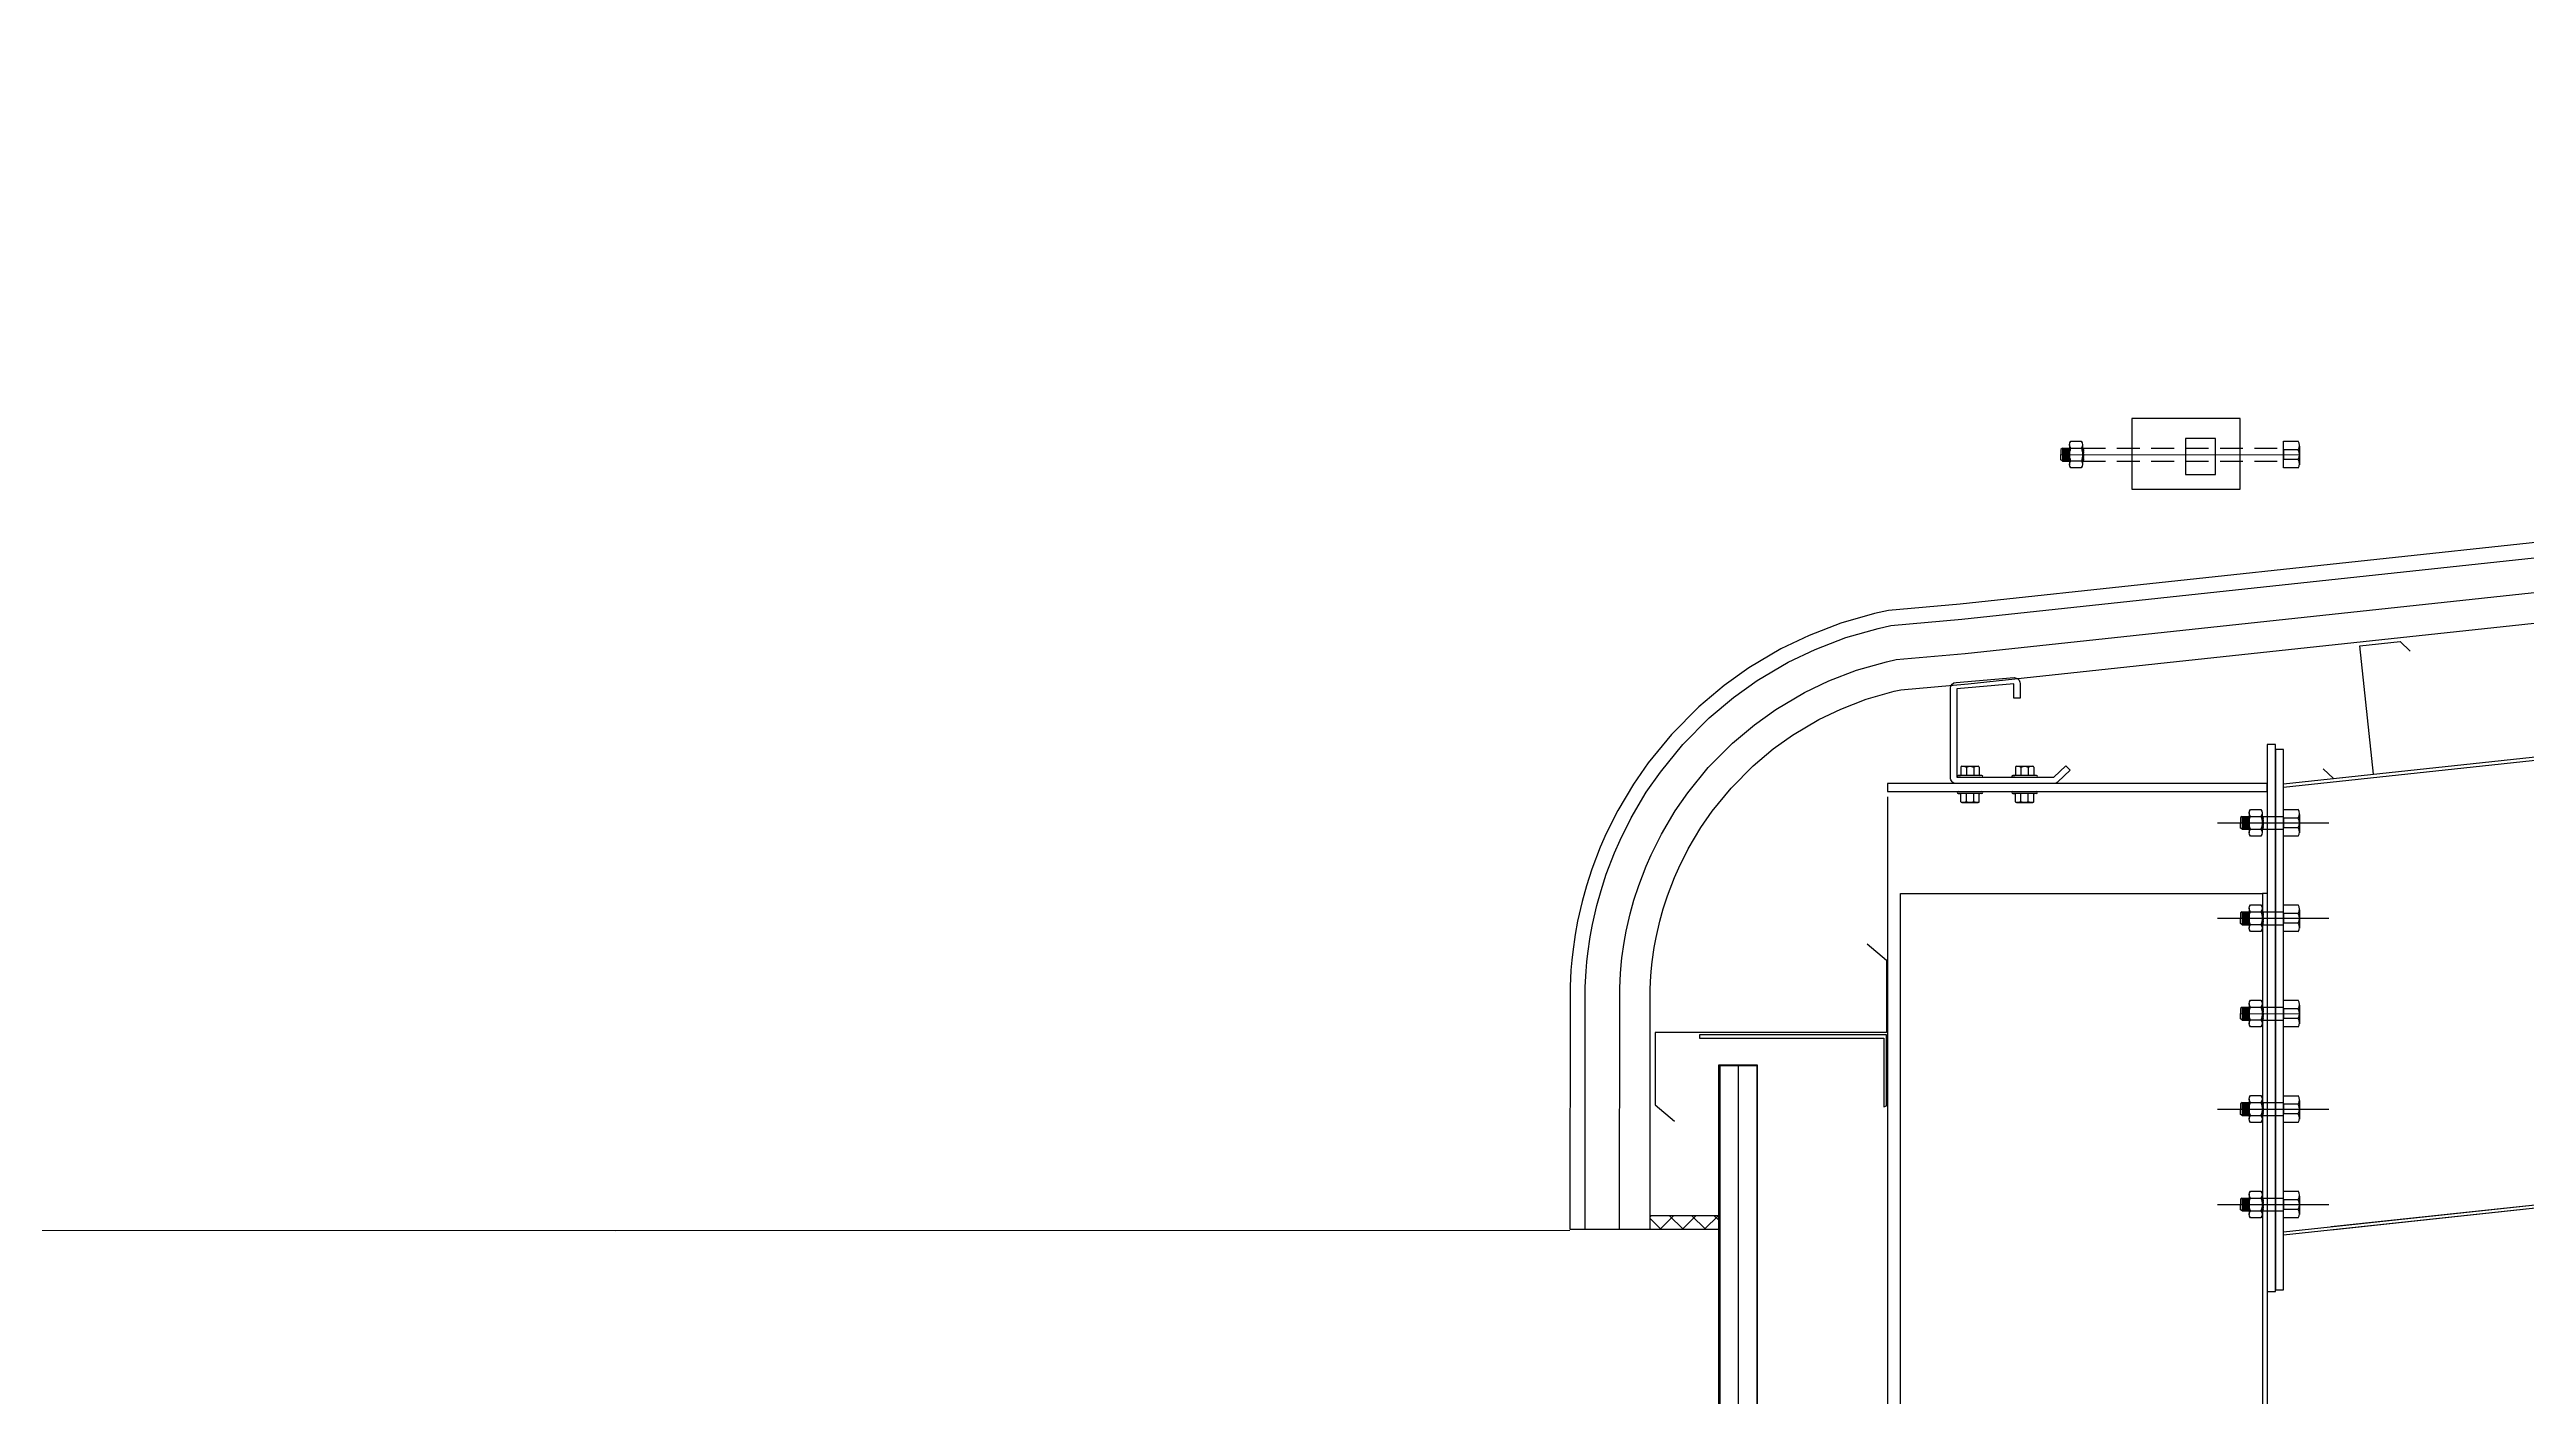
# Model space of a CAD drawing. Header units: millimetres. Extents: x -9083 to 924194, y -232449 to 321637.
# Drawn here: x 334735 to 345550, y 2179 to 8059 of the extents above; entities that cross this region are included whole.
import ezdxf

# ---------------------------------------------------------------- set-up
doc = ezdxf.new("R2010")
doc.units = ezdxf.units.MM
doc.header["$LTSCALE"] = 400
doc.header["$MEASUREMENT"] = 0
doc.header["$PDMODE"] = 3
doc.linetypes.add('Dashed', pattern=[7.62, 5.08, -2.54])
doc.linetypes.add('HIDDEN', pattern=[0.375, 0.25, -0.125])
doc.layers.get('0').update_dxf_attribs({"lineweight": 0, "true_color": 0xff1414})
doc.layers.get('Defpoints').update_dxf_attribs({"color": 8, "lineweight": 5})
doc.layers.add('AR-dim-in', color=134, linetype='Continuous', lineweight=0)
doc.layers.add('AR-WALL', color=1, linetype='Continuous', lineweight=30)
for name, color, linetype in [('ELE', 2, 'Continuous'), ('elevation', 7, 'Continuous'), ('SS', 1, 'Continuous')]:
    doc.layers.add(name, color=color, linetype=linetype)
doc.styles.add('ms-100', font='simplex.shx', dxfattribs={"width": 0.8})
doc.linetypes.add('BATTING', pattern='A,0.0001,-0.1,[134,ltypeshp.shx,S=0.1,R=0,X=-0.1,Y=0],-0.2,[134,ltypeshp.shx,S=0.1,R=180,X=0.1,Y=0],-0.1', length=0.4001)
doc.dimstyles.new('ms-100', dxfattribs={"dimtxt": 0.4, "dimasz": 0.1, "dimexe": 0.1, "dimexo": 0.1, "dimgap": 0, "dimtad": 0, "dimdec": 0, "dimlfac": 100, "dimdsep": 46, "dimtxsty": 'ms-100', "dimblk": 'OPEN90', "dimcen": 0.15, "dimdle": 0.1, "dimse1": 1, "dimse2": 1, "dimclrd": 250, "dimclre": 250, "dimadec": 0, "dimazin": 0, "dimtfac": 1, "dimtdec": 0, "dimtix": 1, "dimtmove": 1, "dimatfit": 3, "dimldrblk": 'ARCHTICK', "dimfxl": 1, "dimtolj": 1, "dimtzin": 0, "dimlwd": -1, "dimlwe": -1, "dimarcsym": 0})

# ---------------------------------------------------------------- blocks, each defined once
blk = doc.blocks.new('_Open90')
at = {"color": 0, "linetype": 'ByBlock', "lineweight": -2}
for p, q in [((0, 0), (-1, 0)), ((-0.5, 0.5), (0, 0)), ((0, 0), (-0.5, -0.5))]:
    blk.add_line(p, q, dxfattribs=at)
blk = doc.blocks.new('*D646')
at = {"layer": 'AR-dim-in', "color": 250, "transparency": 16777216}
for p, q in [((333042, 2903), (337206, 2903)), ((341373, 2903), (337208, 2903))]:
    blk.add_line(p, q, dxfattribs=at)
at = {"layer": 'Defpoints', "color": 0, "linetype": 'Continuous', "transparency": 16777216}
for p in [(333042, 2910), (341373, 2903), (341373, 2903)]:
    blk.add_point(p, dxfattribs=at)
at = {"layer": 'AR-dim-in', "color": 250, "linetype": 'Continuous', "transparency": 16777216, "xscale": 0.1, "yscale": 0.1, "zscale": 0.1, "rotation": 180}
blk.add_blockref('_Open90', (333042, 2903), dxfattribs=at)
at = {"layer": 'AR-dim-in', "color": 250, "linetype": 'Continuous', "transparency": 16777216, "xscale": 0.1, "yscale": 0.1, "zscale": 0.1}
blk.add_blockref('_Open90', (341373, 2903), dxfattribs=at)
at = {"layer": 'AR-dim-in', "color": 0, "linetype": 'Continuous', "transparency": 16777216, "insert": (337207, 2903), "char_height": 0.4, "attachment_point": 5, "style": 'ms-100'}
blk.add_mtext('\\A1;833139', dxfattribs=at)
blk = doc.blocks.new('_ArchTick')
at = {"color": 0, "linetype": 'ByBlock', "const_width": 0.15}
blk.add_lwpolyline([(-0.5, -0.5), (0.5, 0.5)], dxfattribs=at)
blk = doc.blocks.new('SYMB204')
at = {"color": 0, "linetype": 'ByBlock'}
for p, q in [((-160, 0), (-196, -42.9)), ((0, 0), (-160, 0)), ((0, -512), (0, 0)), ((196, -469.1), (160, -512)), ((160, -512), (0, -512))]:
    blk.add_line(p, q, dxfattribs=at)
at = {"color": 0}
blk.add_lwpolyline([(-162.1, -512), (-4.6, -512), (-4.6, -98.5), (-12, -98.5), (-12, -505.9), (-164.5, -505.9)], close=True, dxfattribs=at)
blk = doc.blocks.new('SYMB103')
at = {"color": 3, "linetype": 'ByBlock'}
for p, q in [((0, -512), (0, 0)), ((0, 0), (160, 0)), ((160, 0), (196, -42.9)), ((-196, -469.1), (-160, -512)), ((-160, -512), (0, -512))]:
    blk.add_line(p, q, dxfattribs=at)

msp = doc.modelspace()

# ---------------------------------------------------------------- hatches: boundary and pattern name
at = {"layer": 'ELE'}
h = msp.add_hatch(dxfattribs=at)
h.set_pattern_fill('ANSI37', color=1, scale=550.426638, style=0)
h.set_pattern_definition([(45, (13615.384, -88504.916), (-48.651301, 48.651301), []), (135, (13615.384, -88504.916), (-48.651301, -48.651301), [])])
h.paths.add_polyline_path([(341722.95835, 2969.58613), (341722.95835, 2909.43112), (342022.80182, 2909.41384), (342022.80182, 2969.56884)])

# ---------------------------------------------------------------- linework, layer by layer
at = {"layer": 'AR-WALL', "linetype": 'Continuous'}
for points in [[(344299.58662, 6448.58254), (343826.48121, 6448.58254), (343826.48121, 6140.07074), (344299.58662, 6140.07074)], [(344191.32668, 6361.77382), (344060.3529, 6361.77382), (344060.3529, 6204.18237), (344191.32668, 6204.18237)]]:
    msp.add_lwpolyline(points, close=True, dxfattribs=at)
at = {"layer": 'ELE', "color": 2}
for p, q in [((343516.6803, 6314.01247), (343516.6803, 6290.81069)), ((343516.6803, 6267.60892), (343516.6803, 6290.81069)), ((343523.51738, 6318.90203), (343555.09258, 6318.90203)), ((343523.51738, 6318.90203), (343523.51738, 6262.71936)), ((343529.11273, 6318.99589), (343525.16969, 6308.63665)), ((343544.40835, 6318.99589), (343525.16969, 6268.45162)), ((343541.40797, 6318.99589), (343525.16969, 6276.33428)), ((343538.4076, 6318.99589), (343525.16969, 6284.21693)), ((343535.40722, 6318.99589), (343525.16969, 6292.0996)), ((343532.40684, 6318.99589), (343525.16969, 6299.98226)), ((343528.98109, 6314.99398), (343525.16969, 6304.98059)), ((343540.9826, 6314.99398), (343525.16969, 6273.44996)), ((343537.98222, 6314.99398), (343525.16969, 6281.33261)), ((343534.98184, 6314.99398), (343525.16969, 6289.21527)), ((343531.98146, 6314.99398), (343525.16969, 6297.09793)), ((343526.02619, 6311.42689), (343525.3406, 6309.62568)), ((343525.71681, 6308.51633), (343525.3406, 6307.52793)), ((343543.98297, 6314.99398), (343525.5732, 6266.6274)), ((343547.40873, 6318.99589), (343525.9882, 6262.71936)), ((343546.98335, 6314.99398), (343528.57358, 6266.6274)), ((343550.4091, 6318.99589), (343528.98857, 6262.71936)), ((343549.98372, 6314.99398), (343531.57396, 6266.6274)), ((343553.40948, 6318.99589), (343531.98895, 6262.71936)), ((343552.9841, 6314.99398), (343534.57433, 6266.6274)), ((343555.09258, 6315.53509), (343534.98933, 6262.71936)), ((343555.09258, 6312.65076), (343537.57471, 6266.6274)), ((343555.09258, 6307.65244), (343537.9897, 6262.71936)), ((343555.09258, 6304.76811), (343540.57508, 6266.6274)), ((343555.09258, 6299.76977), (343540.99008, 6262.71936)), ((343555.09258, 6296.88545), (343543.57546, 6266.6274)), ((343555.09258, 6291.88711), (343543.99046, 6262.71936)), ((343555.09258, 6289.00279), (343546.57584, 6266.6274)), ((343555.09258, 6284.00445), (343546.99083, 6262.71936)), ((343555.09258, 6281.12013), (343549.57621, 6266.6274)), ((343555.09258, 6276.1218), (343549.99121, 6262.71936)), ((343555.09258, 6273.23747), (343552.57659, 6266.6274)), ((343560.40982, 6319.10261), (343606.38193, 6319.10261)), ((343613.02714, 6318.99589), (343611.69918, 6315.50703)), ((343616.02752, 6318.99589), (343611.69918, 6307.62437)), ((343612.60176, 6314.99398), (343611.69918, 6312.6227)), ((343615.60214, 6314.99398), (343611.69918, 6304.74004)), ((343615.75592, 6310.39967), (343611.69918, 6299.74171)), ((343615.75592, 6307.51535), (343611.69918, 6296.85737)), ((343615.75592, 6302.51702), (343611.69918, 6291.85905)), ((343615.75592, 6299.63269), (343611.69918, 6288.97471)), ((343615.75592, 6294.63435), (343611.69918, 6283.97639)), ((343615.75592, 6291.75003), (343611.69918, 6281.09206)), ((343615.75592, 6286.75169), (343611.69918, 6276.09373)), ((343615.75592, 6283.86737), (343611.69918, 6273.2094)), ((343615.75592, 6278.86903), (343611.69918, 6268.21106)), ((343615.75592, 6275.98471), (343612.19425, 6266.6274)), ((344489.15175, 6311.71001), (344489.15175, 6269.30741)), ((344553.17675, 6311.59355), (344489.15175, 6311.59355)), ((344489.15175, 6311.51982), (344489.15175, 6269.11722)), ((343523.51738, 6262.71936), (343555.09258, 6262.71936)), ((343555.09258, 6268.23914), (343552.99158, 6262.71936)), ((343560.40982, 6263.15286), (343606.38193, 6263.15286)), ((343615.75592, 6270.98638), (343612.60925, 6262.71936)), ((343615.75592, 6268.10205), (343615.19463, 6266.6274)), ((344553.17675, 6269.42387), (344489.15175, 6269.42387)), ((344300.78251, 4706.6531), (344300.78251, 4683.45133)), ((344300.78251, 4660.24956), (344300.78251, 4683.45133)), ((344307.61959, 4711.54267), (344339.19479, 4711.54267)), ((344307.61959, 4711.54267), (344307.61959, 4655.35999)), ((344307.61959, 4655.35999), (344339.19479, 4655.35999)), ((344313.21493, 4711.63652), (344309.2719, 4701.27729)), ((344328.51056, 4711.63652), (344309.2719, 4661.09226)), ((344325.51018, 4711.63652), (344309.2719, 4668.97491)), ((344322.50981, 4711.63652), (344309.2719, 4676.85757)), ((344319.50943, 4711.63652), (344309.2719, 4684.74024)), ((344316.50905, 4711.63652), (344309.2719, 4692.6229)), ((344313.0833, 4707.63462), (344309.2719, 4697.62123)), ((344325.0848, 4707.63462), (344309.2719, 4666.0906)), ((344322.08443, 4707.63462), (344309.2719, 4673.97325)), ((344319.08405, 4707.63462), (344309.2719, 4681.85591)), ((344316.08367, 4707.63462), (344309.2719, 4689.73857)), ((344310.1284, 4704.06753), (344309.44281, 4702.26632)), ((344309.81902, 4701.15697), (344309.44281, 4700.16856)), ((344328.08518, 4707.63462), (344309.67541, 4659.26804)), ((344331.51094, 4711.63652), (344310.0904, 4655.35999)), ((344331.08556, 4707.63462), (344312.67579, 4659.26804)), ((344334.51131, 4711.63652), (344313.09078, 4655.35999)), ((344334.08593, 4707.63462), (344315.67616, 4659.26804)), ((344337.51169, 4711.63652), (344316.09116, 4655.35999)), ((344337.08631, 4707.63462), (344318.67654, 4659.26804)), ((344339.19479, 4708.17573), (344319.09153, 4655.35999)), ((344339.19479, 4705.2914), (344321.67691, 4659.26804)), ((344339.19479, 4700.29307), (344322.09191, 4655.35999)), ((344339.19479, 4697.40875), (344324.67729, 4659.26804)), ((344339.19479, 4692.41041), (344325.09229, 4655.35999)), ((344339.19479, 4689.52609), (344327.67767, 4659.26804)), ((344339.19479, 4684.52775), (344328.09266, 4655.35999)), ((344339.19479, 4681.64343), (344330.67805, 4659.26804)), ((344339.19479, 4676.64509), (344331.09304, 4655.35999)), ((344339.19479, 4673.76077), (344333.67842, 4659.26804)), ((344339.19479, 4668.76243), (344334.09341, 4655.35999)), ((344339.19479, 4665.8781), (344336.6788, 4659.26804)), ((344339.19479, 4660.87978), (344337.09379, 4655.35999)), ((344344.51203, 4711.74325), (344390.48414, 4711.74325)), ((344344.51203, 4655.7935), (344390.48414, 4655.7935)), ((344397.12935, 4711.63652), (344395.80139, 4708.14766)), ((344400.12973, 4711.63652), (344395.80139, 4700.26501)), ((344396.70397, 4707.63462), (344395.80139, 4705.26333)), ((344399.70435, 4707.63462), (344395.80139, 4697.38068)), ((344399.85813, 4703.04031), (344395.80139, 4692.38235)), ((344399.85813, 4700.15598), (344395.80139, 4689.49801)), ((344399.85813, 4695.15766), (344395.80139, 4684.49969)), ((344399.85813, 4692.27333), (344395.80139, 4681.61535)), ((344399.85813, 4687.27499), (344395.80139, 4676.61702)), ((344399.85813, 4684.39067), (344395.80139, 4673.73269)), ((344399.85813, 4679.39233), (344395.80139, 4668.73437)), ((344399.85813, 4676.50801), (344395.80139, 4665.85004)), ((344399.85813, 4671.50967), (344395.80139, 4660.8517)), ((344399.85813, 4668.62534), (344396.29646, 4659.26804)), ((344399.85813, 4663.62702), (344396.71145, 4655.35999)), ((344399.85813, 4660.74269), (344399.29683, 4659.26804)), ((344489.15175, 4704.35065), (344489.15175, 4661.94805)), ((344553.17675, 4704.23419), (344489.15175, 4704.23419)), ((344489.15175, 4704.16046), (344489.15175, 4661.75786)), ((344553.17675, 4662.0645), (344489.15175, 4662.0645)), ((344300.78251, 4290.08022), (344300.78251, 4266.87844)), ((344300.78251, 4243.67667), (344300.78251, 4266.87844)), ((344307.61959, 4294.96978), (344339.19479, 4294.96978)), ((344307.61959, 4294.96978), (344307.61959, 4238.78711)), ((344307.61959, 4238.78711), (344339.19479, 4238.78711)), ((344313.21493, 4295.06364), (344309.2719, 4284.7044)), ((344328.51056, 4295.06364), (344309.2719, 4244.51937)), ((344325.51018, 4295.06364), (344309.2719, 4252.40203)), ((344322.50981, 4295.06364), (344309.2719, 4260.28468)), ((344319.50943, 4295.06364), (344309.2719, 4268.16735)), ((344316.50905, 4295.06364), (344309.2719, 4276.05001)), ((344313.0833, 4291.06173), (344309.2719, 4281.04834)), ((344325.0848, 4291.06173), (344309.2719, 4249.51771)), ((344322.08443, 4291.06173), (344309.2719, 4257.40036)), ((344319.08405, 4291.06173), (344309.2719, 4265.28302)), ((344316.08367, 4291.06173), (344309.2719, 4273.16568)), ((344310.1284, 4287.49464), (344309.44281, 4285.69343)), ((344309.81902, 4284.58408), (344309.44281, 4283.59568)), ((344328.08518, 4291.06173), (344309.67541, 4242.69515)), ((344331.51094, 4295.06364), (344310.0904, 4238.78711)), ((344331.08556, 4291.06173), (344312.67579, 4242.69515)), ((344334.51131, 4295.06364), (344313.09078, 4238.78711)), ((344334.08593, 4291.06173), (344315.67616, 4242.69515)), ((344337.51169, 4295.06364), (344316.09116, 4238.78711)), ((344337.08631, 4291.06173), (344318.67654, 4242.69515)), ((344339.19479, 4291.60284), (344319.09153, 4238.78711)), ((344339.19479, 4288.71851), (344321.67691, 4242.69515)), ((344339.19479, 4283.72019), (344322.09191, 4238.78711)), ((344339.19479, 4280.83586), (344324.67729, 4242.69515)), ((344339.19479, 4275.83752), (344325.09229, 4238.78711)), ((344339.19479, 4272.9532), (344327.67767, 4242.69515)), ((344339.19479, 4267.95486), (344328.09266, 4238.78711)), ((344339.19479, 4265.07054), (344330.67805, 4242.69515)), ((344339.19479, 4260.0722), (344331.09304, 4238.78711)), ((344339.19479, 4257.18788), (344333.67842, 4242.69515)), ((344339.19479, 4252.18955), (344334.09341, 4238.78711)), ((344339.19479, 4249.30522), (344336.6788, 4242.69515)), ((344339.19479, 4244.30689), (344337.09379, 4238.78711)), ((344344.51203, 4295.17036), (344390.48414, 4295.17036)), ((344344.51203, 4239.22061), (344390.48414, 4239.22061)), ((344397.12935, 4295.06364), (344395.80139, 4291.57478)), ((344400.12973, 4295.06364), (344395.80139, 4283.69212)), ((344396.70397, 4291.06173), (344395.80139, 4288.69045)), ((344399.70435, 4291.06173), (344395.80139, 4280.80779)), ((344399.85813, 4286.46743), (344395.80139, 4275.80946)), ((344399.85813, 4283.5831), (344395.80139, 4272.92512)), ((344399.85813, 4278.58477), (344395.80139, 4267.9268)), ((344399.85813, 4275.70044), (344395.80139, 4265.04246)), ((344399.85813, 4270.7021), (344395.80139, 4260.04414)), ((344399.85813, 4267.81778), (344395.80139, 4257.15981)), ((344399.85813, 4262.81944), (344395.80139, 4252.16148)), ((344399.85813, 4259.93512), (344395.80139, 4249.27715)), ((344399.85813, 4254.93678), (344395.80139, 4244.27881)), ((344399.85813, 4252.05246), (344396.29646, 4242.69515)), ((344399.85813, 4247.05413), (344396.71145, 4238.78711)), ((344399.85813, 4244.1698), (344399.29683, 4242.69515)), ((344489.15175, 4287.77776), (344489.15175, 4245.37517)), ((344553.17675, 4287.6613), (344489.15175, 4287.6613)), ((344489.15175, 4287.58757), (344489.15175, 4245.18497)), ((344553.17675, 4245.49162), (344489.15175, 4245.49162)), ((344300.78251, 3873.50733), (344300.78251, 3850.30556)), ((344300.78251, 3827.10378), (344300.78251, 3850.30556)), ((344307.61959, 3878.39689), (344339.19479, 3878.39689)), ((344307.61959, 3878.39689), (344307.61959, 3822.21422)), ((344307.61959, 3822.21422), (344339.19479, 3822.21422)), ((344313.21493, 3878.49075), (344309.2719, 3868.13152)), ((344328.51056, 3878.49075), (344309.2719, 3827.94648)), ((344325.51018, 3878.49075), (344309.2719, 3835.82914)), ((344322.50981, 3878.49075), (344309.2719, 3843.7118)), ((344319.50943, 3878.49075), (344309.2719, 3851.59446)), ((344316.50905, 3878.49075), (344309.2719, 3859.47712)), ((344313.0833, 3874.48885), (344309.2719, 3864.47545)), ((344325.0848, 3874.48885), (344309.2719, 3832.94482)), ((344322.08443, 3874.48885), (344309.2719, 3840.82748)), ((344319.08405, 3874.48885), (344309.2719, 3848.71013)), ((344316.08367, 3874.48885), (344309.2719, 3856.59279)), ((344310.1284, 3870.92175), (344309.44281, 3869.12054)), ((344309.81902, 3868.0112), (344309.44281, 3867.02279)), ((344328.08518, 3874.48885), (344309.67541, 3826.12227)), ((344331.51094, 3878.49075), (344310.0904, 3822.21422)), ((344331.08556, 3874.48885), (344312.67579, 3826.12227)), ((344334.51131, 3878.49075), (344313.09078, 3822.21422)), ((344334.08593, 3874.48885), (344315.67616, 3826.12227)), ((344337.51169, 3878.49075), (344316.09116, 3822.21422)), ((344337.08631, 3874.48885), (344318.67654, 3826.12227)), ((344339.19479, 3875.02996), (344319.09153, 3822.21422)), ((344339.19479, 3872.14563), (344321.67691, 3826.12227)), ((344339.19479, 3867.1473), (344322.09191, 3822.21422)), ((344339.19479, 3864.26297), (344324.67729, 3826.12227)), ((344339.19479, 3859.26463), (344325.09229, 3822.21422)), ((344339.19479, 3856.38031), (344327.67767, 3826.12227)), ((344339.19479, 3851.38197), (344328.09266, 3822.21422)), ((344339.19479, 3848.49765), (344330.67805, 3826.12227)), ((344339.19479, 3843.49932), (344331.09304, 3822.21422)), ((344339.19479, 3840.615), (344333.67842, 3826.12227)), ((344339.19479, 3835.61666), (344334.09341, 3822.21422)), ((344339.19479, 3832.73233), (344336.6788, 3826.12227)), ((344339.19479, 3827.734), (344337.09379, 3822.21422)), ((344344.51203, 3878.59747), (344390.48414, 3878.59747)), ((344344.51203, 3822.64772), (344390.48414, 3822.64772)), ((344397.12935, 3878.49075), (344395.80139, 3875.00189)), ((344400.12973, 3878.49075), (344395.80139, 3867.11923)), ((344396.70397, 3874.48885), (344395.80139, 3872.11756)), ((344399.70435, 3874.48885), (344395.80139, 3864.2349)), ((344399.85813, 3869.89454), (344395.80139, 3859.23657)), ((344399.85813, 3867.01021), (344395.80139, 3856.35223)), ((344399.85813, 3862.01188), (344395.80139, 3851.35392)), ((344399.85813, 3859.12755), (344395.80139, 3848.46958)), ((344399.85813, 3854.12921), (344395.80139, 3843.47125)), ((344399.85813, 3851.24489), (344395.80139, 3840.58692)), ((344399.85813, 3846.24655), (344395.80139, 3835.58859)), ((344399.85813, 3843.36224), (344395.80139, 3832.70426)), ((344399.85813, 3838.3639), (344395.80139, 3827.70592)), ((344399.85813, 3835.47957), (344396.29646, 3826.12227)), ((344399.85813, 3830.48124), (344396.71145, 3822.21422)), ((344399.85813, 3827.59691), (344399.29683, 3826.12227)), ((344489.15175, 3871.20487), (344489.15175, 3828.80228)), ((344553.17675, 3871.08841), (344489.15175, 3871.08841)), ((344489.15175, 3871.01469), (344489.15175, 3828.61208)), ((344553.17675, 3828.91873), (344489.15175, 3828.91873)), ((344307.61959, 3461.824), (344339.19479, 3461.824)), ((344307.61959, 3461.824), (344307.61959, 3405.64133)), ((344313.21493, 3461.91786), (344309.2719, 3451.55863)), ((344328.51056, 3461.91786), (344309.2719, 3411.37359)), ((344325.51018, 3461.91786), (344309.2719, 3419.25625)), ((344322.50981, 3461.91786), (344309.2719, 3427.13891)), ((344319.50943, 3461.91786), (344309.2719, 3435.02158)), ((344316.50905, 3461.91786), (344309.2719, 3442.90423)), ((344331.51094, 3461.91786), (344310.0904, 3405.64133)), ((344334.51131, 3461.91786), (344313.09078, 3405.64133)), ((344337.51169, 3461.91786), (344316.09116, 3405.64133)), ((344344.51203, 3462.02459), (344390.48414, 3462.02459)), ((344397.12935, 3461.91786), (344395.80139, 3458.429)), ((344400.12973, 3461.91786), (344395.80139, 3450.54634)), ((344300.78251, 3456.93444), (344300.78251, 3433.73267)), ((344300.78251, 3410.53089), (344300.78251, 3433.73267)), ((344307.61959, 3405.64133), (344339.19479, 3405.64133)), ((344313.0833, 3457.91596), (344309.2719, 3447.90256)), ((344325.0848, 3457.91596), (344309.2719, 3416.37193)), ((344322.08443, 3457.91596), (344309.2719, 3424.25459)), ((344319.08405, 3457.91596), (344309.2719, 3432.13725)), ((344316.08367, 3457.91596), (344309.2719, 3440.0199)), ((344310.1284, 3454.34886), (344309.44281, 3452.54766)), ((344309.81902, 3451.43831), (344309.44281, 3450.4499)), ((344328.08518, 3457.91596), (344309.67541, 3409.54938)), ((344331.08556, 3457.91596), (344312.67579, 3409.54938)), ((344334.08593, 3457.91596), (344315.67616, 3409.54938)), ((344337.08631, 3457.91596), (344318.67654, 3409.54938)), ((344339.19479, 3458.45707), (344319.09153, 3405.64133)), ((344339.19479, 3455.57274), (344321.67691, 3409.54938)), ((344339.19479, 3450.57441), (344322.09191, 3405.64133)), ((344339.19479, 3447.69008), (344324.67729, 3409.54938)), ((344339.19479, 3442.69174), (344325.09229, 3405.64133)), ((344339.19479, 3439.80742), (344327.67767, 3409.54938)), ((344339.19479, 3434.80909), (344328.09266, 3405.64133)), ((344339.19479, 3431.92477), (344330.67805, 3409.54938)), ((344339.19479, 3426.92643), (344331.09304, 3405.64133)), ((344339.19479, 3424.04211), (344333.67842, 3409.54938)), ((344339.19479, 3419.04377), (344334.09341, 3405.64133)), ((344339.19479, 3416.15944), (344336.6788, 3409.54938)), ((344339.19479, 3411.16111), (344337.09379, 3405.64133)), ((344344.51203, 3406.07484), (344390.48414, 3406.07484)), ((344396.70397, 3457.91596), (344395.80139, 3455.54467)), ((344399.70435, 3457.91596), (344395.80139, 3447.66201)), ((344399.85813, 3453.32165), (344395.80139, 3442.66369)), ((344399.85813, 3450.43732), (344395.80139, 3439.77935)), ((344399.85813, 3445.43899), (344395.80139, 3434.78103)), ((344399.85813, 3442.55466), (344395.80139, 3431.89669)), ((344399.85813, 3437.55632), (344395.80139, 3426.89836)), ((344399.85813, 3434.67201), (344395.80139, 3424.01403)), ((344399.85813, 3429.67367), (344395.80139, 3419.0157)), ((344399.85813, 3426.78935), (344395.80139, 3416.13137)), ((344399.85813, 3421.79101), (344395.80139, 3411.13304)), ((344399.85813, 3418.90668), (344396.29646, 3409.54938)), ((344399.85813, 3413.90835), (344396.71145, 3405.64133)), ((344399.85813, 3411.02402), (344399.29683, 3409.54938)), ((344489.15175, 3454.63198), (344489.15175, 3412.22939)), ((344553.17675, 3454.51552), (344489.15175, 3454.51552)), ((344489.15175, 3454.4418), (344489.15175, 3412.03919)), ((344553.17675, 3412.34584), (344489.15175, 3412.34584)), ((344300.78251, 3040.36155), (344300.78251, 3017.15978)), ((344307.61959, 3045.25112), (344339.19479, 3045.25112)), ((344307.61959, 3045.25112), (344307.61959, 2989.06844)), ((344313.21493, 3045.34497), (344309.2719, 3034.98574)), ((344328.51056, 3045.34497), (344309.2719, 2994.80071)), ((344325.51018, 3045.34497), (344309.2719, 3002.68336)), ((344322.50981, 3045.34497), (344309.2719, 3010.56602)), ((344319.50943, 3045.34497), (344309.2719, 3018.44869)), ((344316.50905, 3045.34497), (344309.2719, 3026.33135)), ((344313.0833, 3041.34307), (344309.2719, 3031.32967)), ((344325.0848, 3041.34307), (344309.2719, 2999.79904)), ((344322.08443, 3041.34307), (344309.2719, 3007.6817)), ((344319.08405, 3041.34307), (344309.2719, 3015.56436)), ((344316.08367, 3041.34307), (344309.2719, 3023.44702)), ((344310.1284, 3037.77598), (344309.44281, 3035.97477)), ((344309.81902, 3034.86542), (344309.44281, 3033.87701)), ((344328.08518, 3041.34307), (344309.67541, 2992.97649)), ((344331.51094, 3045.34497), (344310.0904, 2989.06844)), ((344331.08556, 3041.34307), (344312.67579, 2992.97649)), ((344334.51131, 3045.34497), (344313.09078, 2989.06844)), ((344334.08593, 3041.34307), (344315.67616, 2992.97649)), ((344337.51169, 3045.34497), (344316.09116, 2989.06844)), ((344337.08631, 3041.34307), (344318.67654, 2992.97649)), ((344339.19479, 3041.88418), (344319.09153, 2989.06844)), ((344339.19479, 3038.99985), (344321.67691, 2992.97649)), ((344339.19479, 3034.00152), (344322.09191, 2989.06844)), ((344339.19479, 3031.11719), (344324.67729, 2992.97649)), ((344344.51203, 3045.4517), (344390.48414, 3045.4517)), ((344397.12935, 3045.34497), (344395.80139, 3041.85611)), ((344400.12973, 3045.34497), (344395.80139, 3033.97346)), ((344396.70397, 3041.34307), (344395.80139, 3038.97178)), ((344399.70435, 3041.34307), (344395.80139, 3031.08913)), ((344399.85813, 3036.74876), (344395.80139, 3026.0908)), ((344399.85813, 3033.86443), (344395.80139, 3023.20646)), ((344399.85813, 3028.8661), (344395.80139, 3018.20814)), ((344489.15175, 3038.0591), (344489.15175, 2995.6565)), ((344553.17675, 3037.94264), (344489.15175, 3037.94264)), ((344489.15175, 3037.86891), (344489.15175, 2995.46631)), ((344300.78251, 2993.95801), (344300.78251, 3017.15978)), ((344307.61959, 2989.06844), (344339.19479, 2989.06844)), ((344339.19479, 3026.11886), (344325.09229, 2989.06844)), ((344339.19479, 3023.23454), (344327.67767, 2992.97649)), ((344339.19479, 3018.2362), (344328.09266, 2989.06844)), ((344339.19479, 3015.35188), (344330.67805, 2992.97649)), ((344339.19479, 3010.35354), (344331.09304, 2989.06844)), ((344339.19479, 3007.46922), (344333.67842, 2992.97649)), ((344339.19479, 3002.47088), (344334.09341, 2989.06844)), ((344339.19479, 2999.58655), (344336.6788, 2992.97649)), ((344339.19479, 2994.58823), (344337.09379, 2989.06844)), ((344344.51203, 2989.50195), (344390.48414, 2989.50195)), ((344399.85813, 3025.98178), (344395.80139, 3015.3238)), ((344399.85813, 3020.98344), (344395.80139, 3010.32547)), ((344399.85813, 3018.09912), (344395.80139, 3007.44114)), ((344399.85813, 3013.10078), (344395.80139, 3002.44282)), ((344399.85813, 3010.21646), (344395.80139, 2999.55849)), ((344399.85813, 3005.21812), (344395.80139, 2994.56015)), ((344399.85813, 3002.33379), (344396.29646, 2992.97649)), ((344399.85813, 2997.33546), (344396.71145, 2989.06844)), ((344399.85813, 2994.45114), (344399.29683, 2992.97649)), ((344553.17675, 2995.77295), (344489.15175, 2995.77295))]:
    msp.add_line(p, q, dxfattribs=at)
at = {"layer": 'ELE', "color": 2, "linetype": 'Dashed'}
for p, q in [((343516.6803, 6290.81069), (344558.33578, 6290.46442)), ((344201.34224, 4683.45133), (344686.79236, 4683.45133)), ((344201.34224, 4266.87844), (344686.79236, 4266.87844)), ((344300.78251, 3850.30556), (344558.33578, 3849.95928)), ((344201.34224, 3433.73267), (344686.79236, 3433.73267)), ((344201.34224, 3017.15978), (344686.79236, 3017.15978))]:
    msp.add_line(p, q, dxfattribs=at)
at = {"layer": 'ELE', "color": 2, "linetype": 'HIDDEN'}
for p, q in [((343611.69918, 6318.90203), (344489.15175, 6318.90203)), ((343611.69918, 6262.71936), (344489.15175, 6262.71936)), ((344395.80139, 4711.54267), (344489.15175, 4711.54267)), ((344395.80139, 4655.35999), (344489.15175, 4655.35999)), ((344395.80139, 4294.96978), (344489.15175, 4294.96978)), ((344395.80139, 4238.78711), (344489.15175, 4238.78711)), ((344395.80139, 3878.39689), (344489.15175, 3878.39689)), ((344395.80139, 3822.21422), (344489.15175, 3822.21422)), ((344395.80139, 3461.824), (344489.15175, 3461.824)), ((344395.80139, 3405.64133), (344489.15175, 3405.64133)), ((344395.80139, 3045.25112), (344489.15175, 3045.25112)), ((344395.80139, 2989.06844), (344489.15175, 2989.06844))]:
    msp.add_line(p, q, dxfattribs=at)
at = {"layer": 'ELE', "color": 1}
for p, q in [((343064.51372, 4886.56504), (343064.51372, 4886.24675)), ((343068.3332, 4890.38452), (343077.89463, 4890.38452)), ((343172.09573, 4890.38452), (343068.3332, 4890.38452)), ((343068.3332, 4882.42727), (343172.09573, 4882.42727)), ((343080.44095, 4926.35129), (343080.44095, 4892.93084)), ((343084.26043, 4930.17077), (343092.53597, 4930.17077)), ((343092.53597, 4930.17077), (343147.91842, 4930.17077)), ((343100.78316, 4930.17077), (343139.67123, 4930.17077)), ((343104.32543, 4925.45825), (343104.32543, 4890.38452)), ((343136.12896, 4925.45825), (343136.12896, 4890.38452)), ((343147.91842, 4930.17077), (343156.19396, 4930.17077)), ((343160.01344, 4926.35129), (343160.01344, 4892.7287)), ((343302.81022, 4886.56504), (343302.81022, 4886.24675)), ((343306.6297, 4890.38452), (343316.19113, 4890.38452)), ((343410.39223, 4890.38452), (343306.6297, 4890.38452)), ((343306.6297, 4882.42727), (343410.39223, 4882.42727)), ((343318.73745, 4926.35129), (343318.73745, 4892.93084)), ((343322.55693, 4930.17077), (343330.83247, 4930.17077)), ((343330.83247, 4930.17077), (343386.21492, 4930.17077)), ((343339.07966, 4930.17077), (343377.96773, 4930.17077)), ((343342.62193, 4925.45825), (343342.62193, 4890.38452)), ((343374.42546, 4925.45825), (343374.42546, 4890.38452)), ((343386.21492, 4930.17077), (343394.49046, 4930.17077)), ((343398.30994, 4926.35129), (343398.30994, 4892.7287)), ((343064.51372, 4815.49377), (343064.51372, 4815.81206)), ((343068.3332, 4819.63154), (343172.09573, 4819.63154)), ((343068.3332, 4811.67429), (343077.89463, 4811.67429)), ((343172.09573, 4811.67429), (343068.3332, 4811.67429)), ((343080.44095, 4775.70753), (343080.44095, 4809.12797)), ((343084.26043, 4771.88805), (343092.53597, 4771.88805)), ((343092.53597, 4771.88805), (343147.91842, 4771.88805)), ((343100.78316, 4771.88805), (343139.67123, 4771.88805)), ((343104.32543, 4776.60057), (343104.32543, 4811.67429)), ((343136.12896, 4776.60057), (343136.12896, 4811.67429)), ((343147.91842, 4771.88805), (343156.19396, 4771.88805)), ((343160.01344, 4775.70753), (343160.01344, 4809.33011)), ((343302.81022, 4815.49377), (343302.81022, 4815.81206)), ((343306.6297, 4819.63154), (343410.39223, 4819.63154)), ((343306.6297, 4811.67429), (343316.19113, 4811.67429)), ((343410.39223, 4811.67429), (343306.6297, 4811.67429)), ((343318.73745, 4775.70753), (343318.73745, 4809.12797)), ((343322.55693, 4771.88805), (343330.83247, 4771.88805)), ((343330.83247, 4771.88805), (343386.21492, 4771.88805)), ((343339.07966, 4771.88805), (343377.96773, 4771.88805)), ((343342.62193, 4776.60057), (343342.62193, 4811.67429)), ((343374.42546, 4776.60057), (343374.42546, 4811.67429)), ((343386.21492, 4771.88805), (343394.49046, 4771.88805)), ((343398.30994, 4775.70753), (343398.30994, 4809.33011))]:
    msp.add_line(p, q, dxfattribs=at)
at = {"layer": 'ELE', "color": 2, "linetype": 'Continuous'}
msp.add_line((342761.62209, -2754.6905), (342761.62209, 4797.37309), dxfattribs=at)
at = {"layer": 'ELE', "color": 6}
for p, q in [((342029.12828, -3230.67191), (342029.12829, 3623.55812)), ((342029.12829, 3626.33527), (342188.64113, 3626.33527)), ((342029.12829, 3623.55812), (342188.64113, 3623.55812)), ((342188.64113, 3623.55812), (342188.64113, -3012.99828)), ((342191.41829, 3626.33527), (342191.41829, -3014.14862)), ((341722.98274, 2969.56884), (342022.80182, 2969.56884)), ((341745.08656, 2909.41384), (342022.80182, 2909.41384))]:
    msp.add_line(p, q, dxfattribs=at)
at = {"layer": 'ELE'}
msp.add_lwpolyline([(365667.10097, 8059.45437), (343077.66027, 5638.63513), (342764.3831, 5610.7136), (342702.81501, 5597.12692), (342556.1192, 5555.17747), (342417.22383, 5501.97674), (342294.81427, 5443.1758), (342154.39967, 5360.12168), (342046.24252, 5282.97047), (341936.09077, 5190.31648), (341816.42403, 5069.54212), (341715.0141, 4945.47857), (341650.74513, 4852.84888), (341582.36296, 4737.58025), (341531.63299, 4636.16747), (341505.72752, 4576.99172), (341469.30299, 4481.55249), (341445.45723, 4407.77456), (341426.53026, 4339.35312), (341406.99057, 4253.56064), (341396.39538, 4195.86682), (341385.61695, 4120.91326), (341381.45602, 4083.23916), (341377.74878, 4040.70143), (341373.87222, 3968.95596), (341373.01302, 2909.94169), (342023.62402, 2909.41384)], dxfattribs=at)
at = {"layer": 'ELE', "color": 6}
for points in [[(341439.66466, 2909.88762), (341440.52243, 3967.1296), (341444.2441, 4036.00868), (341447.78924, 4076.68641), (341451.74569, 4112.50905), (341462.18434, 4185.0998), (341472.29121, 4240.13456), (341491.17766, 4323.05888), (341509.31661, 4388.6316), (341532.19143, 4459.40549), (341567.42712, 4551.72971), (341592.00595, 4607.87505), (341640.90448, 4705.62665), (341706.85861, 4816.80243), (341768.27989, 4905.3278), (341866.01291, 5024.89308), (341981.30895, 5141.25627), (342087.11249, 5230.25278), (342190.78529, 5304.20518), (342326.26902, 5384.34274), (342443.61838, 5440.71294), (342577.24225, 5491.89455), (342719.17451, 5532.4818), (342774.56493, 5544.70521), (343084.17036, 5572.29948), (365667.10097, 7992.42107)], [(341722.93413, 2909.65779), (341723.78579, 3959.36753), (341726.84924, 4016.06448), (341729.70544, 4048.83722), (341732.79282, 4076.79115), (341741.78743, 4139.33995), (341749.81892, 4183.07368), (341765.92912, 4253.80836), (341780.71897, 4307.27401), (341799.46732, 4365.28075), (341829.6504, 4444.36619), (341848.59106, 4487.63225), (341889.70596, 4569.82383), (341945.34089, 4663.60504), (341994.6595, 4734.68704), (342076.76569, 4835.13465), (342173.48621, 4932.75041), (342260.80984, 5006.20256), (342345.42417, 5066.56007), (342459.95172, 5134.30222), (342555.79523, 5180.34182), (342667.01522, 5222.94213), (342788.70241, 5257.74006), (342817.83771, 5264.16956), (343111.83825, 5290.37301), (365667.10097, 7707.52954)]]:
    msp.add_lwpolyline(points, dxfattribs=at)
at = {"layer": 'ELE', "color": 2}
for points in [[(343523.51738, 6318.90203), (343516.6803, 6314.01247)], [(343555.09258, 6335.19997), (343555.09258, 6247.0555)], [(343611.69918, 6335.19997), (343611.69918, 6247.0555)], [(344552.75728, 6232.73276), (344489.15175, 6232.73276), (344489.15175, 6349.269), (344552.75728, 6349.269)], [(344558.49399, 6327.69091), (344558.49399, 6246.92864)], [(343523.51738, 6262.71936), (343516.6803, 6267.60892)], [(344307.61959, 4711.54267), (344300.78251, 4706.6531)], [(344307.61959, 4655.35999), (344300.78251, 4660.24956)], [(344339.19479, 4727.84061), (344339.19479, 4639.69614)], [(344395.80139, 4727.84061), (344395.80139, 4639.69614)], [(344552.75728, 4625.3734), (344489.15175, 4625.3734), (344489.15175, 4741.90963), (344552.75728, 4741.90963)], [(344558.49399, 4720.33155), (344558.49399, 4639.56928)], [(344307.61959, 4294.96978), (344300.78251, 4290.08022)], [(344307.61959, 4238.78711), (344300.78251, 4243.67667)], [(344339.19479, 4311.26772), (344339.19479, 4223.12325)], [(344395.80139, 4311.26772), (344395.80139, 4223.12325)], [(344552.75728, 4208.80051), (344489.15175, 4208.80051), (344489.15175, 4325.33675), (344552.75728, 4325.33675)], [(344558.49399, 4303.75866), (344558.49399, 4222.99639)], [(344339.19479, 3894.69483), (344339.19479, 3806.55036)], [(344395.80139, 3894.69483), (344395.80139, 3806.55036)], [(344552.75728, 3792.22762), (344489.15175, 3792.22762), (344489.15175, 3908.76386), (344552.75728, 3908.76386)], [(344307.61959, 3878.39689), (344300.78251, 3873.50733)], [(344307.61959, 3822.21422), (344300.78251, 3827.10378)], [(344558.49399, 3887.18577), (344558.49399, 3806.42351)], [(344307.61959, 3461.824), (344300.78251, 3456.93444)], [(344339.19479, 3478.12195), (344339.19479, 3389.97748)], [(344395.80139, 3478.12195), (344395.80139, 3389.97748)], [(344552.75728, 3375.65473), (344489.15175, 3375.65473), (344489.15175, 3492.19097), (344552.75728, 3492.19097)], [(344558.49399, 3470.61288), (344558.49399, 3389.85062)], [(344307.61959, 3405.64133), (344300.78251, 3410.53089)], [(344307.61959, 3045.25112), (344300.78251, 3040.36155)], [(344339.19479, 3061.54906), (344339.19479, 2973.40459)], [(344395.80139, 3061.54906), (344395.80139, 2973.40459)], [(344552.75728, 2959.08185), (344489.15175, 2959.08185), (344489.15175, 3075.61808), (344552.75728, 3075.61808)], [(344558.49399, 3054.04), (344558.49399, 2973.27773)], [(344307.61959, 2989.06844), (344300.78251, 2993.95801)]]:
    msp.add_lwpolyline(points, dxfattribs=at)
for points in [[(343560.40982, 6263.15286, -0.1844171869), (343560.40982, 6319.10261, -0.3667744775), (343560.82929, 6349.39585), (343605.96247, 6349.39585, -0.3667744775), (343606.38193, 6319.10261, -0.1844171869), (343606.38193, 6263.15286, -0.3667744775), (343605.96247, 6232.85962), (343560.82929, 6232.85962, -0.3679849874), (343560.40982, 6263.15286)], [(344553.14065, 6311.54985, 0.304251868), (344552.23956, 6349.84353)], [(344344.51203, 4655.7935, -0.1844171869), (344344.51203, 4711.74325, -0.3667744775), (344344.9315, 4742.03649), (344390.06467, 4742.03649, -0.3667744775), (344390.48414, 4711.74325, -0.1844171869), (344390.48414, 4655.7935, -0.3667744775), (344390.06467, 4625.50026), (344344.9315, 4625.50026, -0.3679849874), (344344.51203, 4655.7935)], [(344553.14065, 4704.19049, 0.304251868), (344552.23956, 4742.48417)], [(344553.14065, 4287.6176, 0.304251868), (344552.23956, 4325.91128)], [(344344.51203, 4239.22061, -0.1844171869), (344344.51203, 4295.17036, -0.3667744775), (344344.9315, 4325.46361), (344390.06467, 4325.46361, -0.3667744775), (344390.48414, 4295.17036, -0.1844171869), (344390.48414, 4239.22061, -0.3667744775), (344390.06467, 4208.92737), (344344.9315, 4208.92737, -0.3679849874), (344344.51203, 4239.22061)], [(344344.51203, 3822.64772, -0.1844171869), (344344.51203, 3878.59747, -0.3667744775), (344344.9315, 3908.89072), (344390.06467, 3908.89072, -0.3667744775), (344390.48414, 3878.59747, -0.1844171869), (344390.48414, 3822.64772, -0.3667744775), (344390.06467, 3792.35448), (344344.9315, 3792.35448, -0.3679849874), (344344.51203, 3822.64772)], [(344553.14065, 3871.04471, 0.304251868), (344552.23956, 3909.3384)], [(344344.51203, 3406.07484, -0.1844171869), (344344.51203, 3462.02459, -0.3667744775), (344344.9315, 3492.31783), (344390.06467, 3492.31783, -0.3667744775), (344390.48414, 3462.02459, -0.1844171869), (344390.48414, 3406.07484, -0.3667744775), (344390.06467, 3375.78159), (344344.9315, 3375.78159, -0.3679849874), (344344.51203, 3406.07484)], [(344553.14065, 3454.47182, 0.304251868), (344552.23956, 3492.76551)], [(344344.51203, 2989.50195, -0.1844171869), (344344.51203, 3045.4517, -0.3667744775), (344344.9315, 3075.74494), (344390.06467, 3075.74494, -0.3667744775), (344390.48414, 3045.4517, -0.1844171869), (344390.48414, 2989.50195, -0.3667744775), (344390.06467, 2959.20871), (344344.9315, 2959.20871, -0.3679849874), (344344.51203, 2989.50195)], [(344553.14065, 3037.89893, 0.304251868), (344552.23956, 3076.19262)]]:
    msp.add_lwpolyline(points, format="xyb", dxfattribs=at)
at = {"layer": 'ELE', "color": 3}
msp.add_lwpolyline([(343311.08193, 5228.30207), (343311.08193, 5289.76867), (343061.90305, 5268.99341), (343061.90305, 4882.42727), (343485.39866, 4882.42727), (343538.72413, 4932.8537), (343557.6335, 4912.85721), (343503.74825, 4861.90145, -0.1916622896), (343486.16908, 4854.90594), (343059.96703, 4854.90594, -0.4142135624), (343034.38172, 4880.49126), (343034.38172, 5270.86597, -0.4044874038), (343059.11466, 5296.43708), (343312.16557, 5317.34141, -0.4240070752), (343338.60326, 5291.77029), (343338.60326, 5228.30207)], format="xyb", close=True, dxfattribs=at)
at = {"layer": 'ELE', "color": 2, "linetype": 'Continuous'}
for points in [[(344417.99589, 5025.7671), (344417.99589, 2636.83815), (344453.26598, 2636.83815), (344453.26598, 5025.7671)], [(344489.15175, 2643.96794), (344489.15175, 5003.61996), (344453.88166, 5003.61996), (344453.88166, 2643.96794)], [(342760.53845, 4819.63154), (344417.99589, 4819.63154), (344417.99589, 4854.90595), (342760.53845, 4854.90595)]]:
    msp.add_lwpolyline(points, close=True, dxfattribs=at)
at = {"layer": 'ELE', "color": 1, "linetype": 'Continuous'}
msp.add_lwpolyline([(342817.16515, -2754.6905), (342817.16515, 4374.68422), (344396.88503, 4374.68422), (344396.88503, 2168.37249), (344070.44558, -11337.40283)], dxfattribs=at)
at = {"layer": 'ELE', "color": 2, "linetype": 'Continuous'}
msp.add_lwpolyline([(344094.71686, -11337.40283), (344419.07953, 2167.3478), (344419.07953, 4374.68422), (344396.88503, 4374.68422)], dxfattribs=at)
at = {"layer": 'ELE', "color": 6}
msp.add_lwpolyline([(342143.60995, -3147.6466), (342143.60995, -3169.96671, -0.4142135624), (342137.23278, -3176.34388), (342135.63849, -3176.34388, -0.4142135624), (342129.26131, -3169.96671), (342129.26131, -3103.71209, 0.4142135624), (342122.88414, -3097.33492), (342103.75262, -3097.33492, 0.4142135624), (342097.37545, -3103.71209), (342097.37545, -3136.48719, -0.2216976135), (342095.09739, -3141.37243), (342058.42566, -3168.17728, 0.2216976135), (342056.1476, -3173.06253), (342056.1476, -3237.98435, -0.6318317302), (342045.7447, -3242.93024), (342045.07432, -3242.38459, 0.172478306), (342039.03573, -3240.23767), (342033.18978, -3240.23767, -0.4142135624), (342023.62402, -3230.67191), (342023.62402, 3626.33527), (342191.41829, 3626.33527)], format="xyb", dxfattribs=at)
at = {"layer": 'ELE', "color": 2}
for centre, radius, start, end in [((344512.6698, 6290.50871), 45.666, 332.501942247, 27.498057753), ((344525.73376, 6251.46394), 32.79128, 323.931970478, 33.300966223), ((344525.73376, 4644.10458), 32.79128, 323.931970478, 33.300966223), ((344512.6698, 4683.14935), 45.666, 332.501942247, 27.498057753), ((344525.73376, 4227.53169), 32.79128, 323.931970478, 33.300966223), ((344512.6698, 4266.57646), 45.666, 332.501942247, 27.498057753), ((344525.73376, 3810.9588), 32.79128, 323.931970478, 33.300966223), ((344512.6698, 3850.00357), 45.666, 332.501942247, 27.498057753), ((344525.73376, 3394.38591), 32.79128, 323.931970478, 33.300966223), ((344512.6698, 3433.43069), 45.666, 332.501942247, 27.498057753), ((344512.6698, 3016.8578), 45.666, 332.501942247, 27.498057753), ((344525.73376, 2977.81303), 32.79128, 323.931970478, 33.300966223)]:
    msp.add_arc(centre, radius, start, end, dxfattribs=at)
at = {"layer": 'ELE', "color": 1}
for centre, radius, start, end in [((343068.3332, 4886.56504), 3.81948, 90, 180), ((343068.3332, 4886.24675), 3.81948, 180, 270), ((343077.89463, 4892.93084), 2.54632, 270, 0), ((343084.26043, 4926.35129), 3.81948, 90, 180), ((343088.42366, 4890.38452), 38.51016, 65.611355474, 101.279169686), ((343120.2272, 4890.38452), 38.51016, 65.611355474, 114.388644526), ((343152.03073, 4890.38452), 38.51016, 78.720830314, 114.388644526), ((343156.19396, 4926.35129), 3.81948, 0, 90), ((343162.5343, 4892.93084), 2.54632, 180, 270), ((343172.09573, 4886.56504), 3.81948, 0, 90), ((343172.09573, 4886.24675), 3.81948, 270, 0), ((343306.6297, 4886.56504), 3.81948, 90, 180), ((343306.6297, 4886.24675), 3.81948, 180, 270), ((343316.19113, 4892.93084), 2.54632, 270, 0), ((343322.55693, 4926.35129), 3.81948, 90, 180), ((343326.72016, 4890.38452), 38.51016, 65.611355474, 101.279169686), ((343358.5237, 4890.38452), 38.51016, 65.611355474, 114.388644526), ((343390.32723, 4890.38452), 38.51016, 78.720830314, 114.388644526), ((343394.49046, 4926.35129), 3.81948, 0, 90), ((343400.8308, 4892.93084), 2.54632, 180, 270), ((343410.39223, 4886.56504), 3.81948, 0, 90), ((343410.39223, 4886.24675), 3.81948, 270, 0), ((343068.3332, 4815.81206), 3.81948, 90, 180), ((343068.3332, 4815.49377), 3.81948, 180, 270), ((343077.89463, 4809.12797), 2.54632, 0, 90), ((343084.26043, 4775.70753), 3.81948, 180, 270), ((343088.42366, 4811.67429), 38.51016, 258.720830314, 294.388644526), ((343120.2272, 4811.67429), 38.51016, 245.611355474, 294.388644526), ((343152.03073, 4811.67429), 38.51016, 245.611355474, 281.279169686), ((343156.19396, 4775.70753), 3.81948, 270, 0), ((343162.5343, 4809.12797), 2.54632, 90, 180), ((343172.09573, 4815.81206), 3.81948, 0, 90), ((343172.09573, 4815.49377), 3.81948, 270, 0), ((343306.6297, 4815.81206), 3.81948, 90, 180), ((343306.6297, 4815.49377), 3.81948, 180, 270), ((343316.19113, 4809.12797), 2.54632, 0, 90), ((343322.55693, 4775.70753), 3.81948, 180, 270), ((343326.72016, 4811.67429), 38.51016, 258.720830314, 294.388644526), ((343358.5237, 4811.67429), 38.51016, 245.611355474, 294.388644526), ((343390.32723, 4811.67429), 38.51016, 245.611355474, 281.279169686), ((343394.49046, 4775.70753), 3.81948, 270, 0), ((343400.8308, 4809.12797), 2.54632, 90, 180), ((343410.39223, 4815.81206), 3.81948, 0, 90), ((343410.39223, 4815.49377), 3.81948, 270, 0)]:
    msp.add_arc(centre, radius, start, end, dxfattribs=at)
at = {"layer": 'elevation', "color": 2, "linetype": 'Continuous'}
for p, q in [((344489.15175, 4853.54644, 0), (365631.90233, 7119.44788, 0)), ((344489.15175, 4839.58116, 0), (365631.90188, 7105.48255, 0)), ((344696.30771, 2920.60855, 0), (365631.83869, 5164.30194, 0)), ((344696.30771, 2906.64327, 0), (365631.83823, 5150.33661, 0)), ((344489.15175, 2898.40732, 0), (348807.86822, 3361.25088, 0)), ((344489.15175, 2884.44204, 0), (348809.02159, 3347.40921, 0))]:
    msp.add_line(p, q, dxfattribs=at)
at = {"layer": 'SS', "color": 8, "linetype": 'BATTING', "ltscale": 0.2}
for points in [[(341589.63085, 2909.76594), (341590.48538, 3963.02027), (341593.85858, 4025.44998), (341597.03899, 4061.94272), (341600.53535, 4093.59957), (341610.20951, 4160.87399), (341619.21764, 4209.92586), (341636.63431, 4286.39684), (341653.00021, 4345.55994), (341673.69043, 4409.57474), (341706.25121, 4494.8902), (341727.84513, 4544.2171), (341772.62291, 4633.73104), (341833.11394, 4735.69793), (341888.12792, 4814.98858), (341977.58791, 4924.43274), (342083.04985, 5030.87082), (342179.06991, 5111.63795), (342272.65293, 5178.39307), (342397.04222, 5251.96834), (342503.00613, 5302.86941), (342624.76912, 5349.50797), (342755.9834, 5387.03029), (342797.47405, 5396.18634), (343098.81807, 5423.04429), (365667.10097, 7841.59614)], [(342107.52115, 3626.33527), (342107.52115, -3032.39765)]]:
    msp.add_lwpolyline(points, dxfattribs=at)

# ---------------------------------------------------------------- block references
at = {"layer": 'ELE', "color": 3, "linetype": 'Continuous', "xscale": 1.97406011851932, "yscale": 1.97406011851932, "zscale": 1.97406011851932, "rotation": 90.00000131957682}
msp.add_blockref('SYMB204', (341745.08656, 3767.66615), dxfattribs=at)
at = {"layer": 'elevation', "linetype": 'Continuous', "extrusion": (0, 0, -1), "xscale": -1.102190467565016, "yscale": 1.102190467565016, "zscale": -1.102190467565016, "rotation": 353.8829919248749}
msp.add_blockref('SYMB103', (-344822.29315, 5456.80281, 0), dxfattribs=at)

# ---------------------------------------------------------------- dimensions: what is measured, and where the dimension line sits
at = {"layer": 'AR-dim-in', "linetype": 'Continuous'}
dim = msp.add_linear_dim(base=(341373.00754, 2903.18226), p1=(333041.62037, 2909.94169), p2=(341373.00754, 2903.18226), dimstyle='ms-100', override={"dimfxl": 0.08, "dimfxlon": 1, "dimarcsym": 1}, dxfattribs=at)
dim.commit()
dim.dimension.update_dxf_attribs({"geometry": '*D646', "text_midpoint": (337207.31395, 2903.18226)})

doc.saveas('drawing.dxf')
